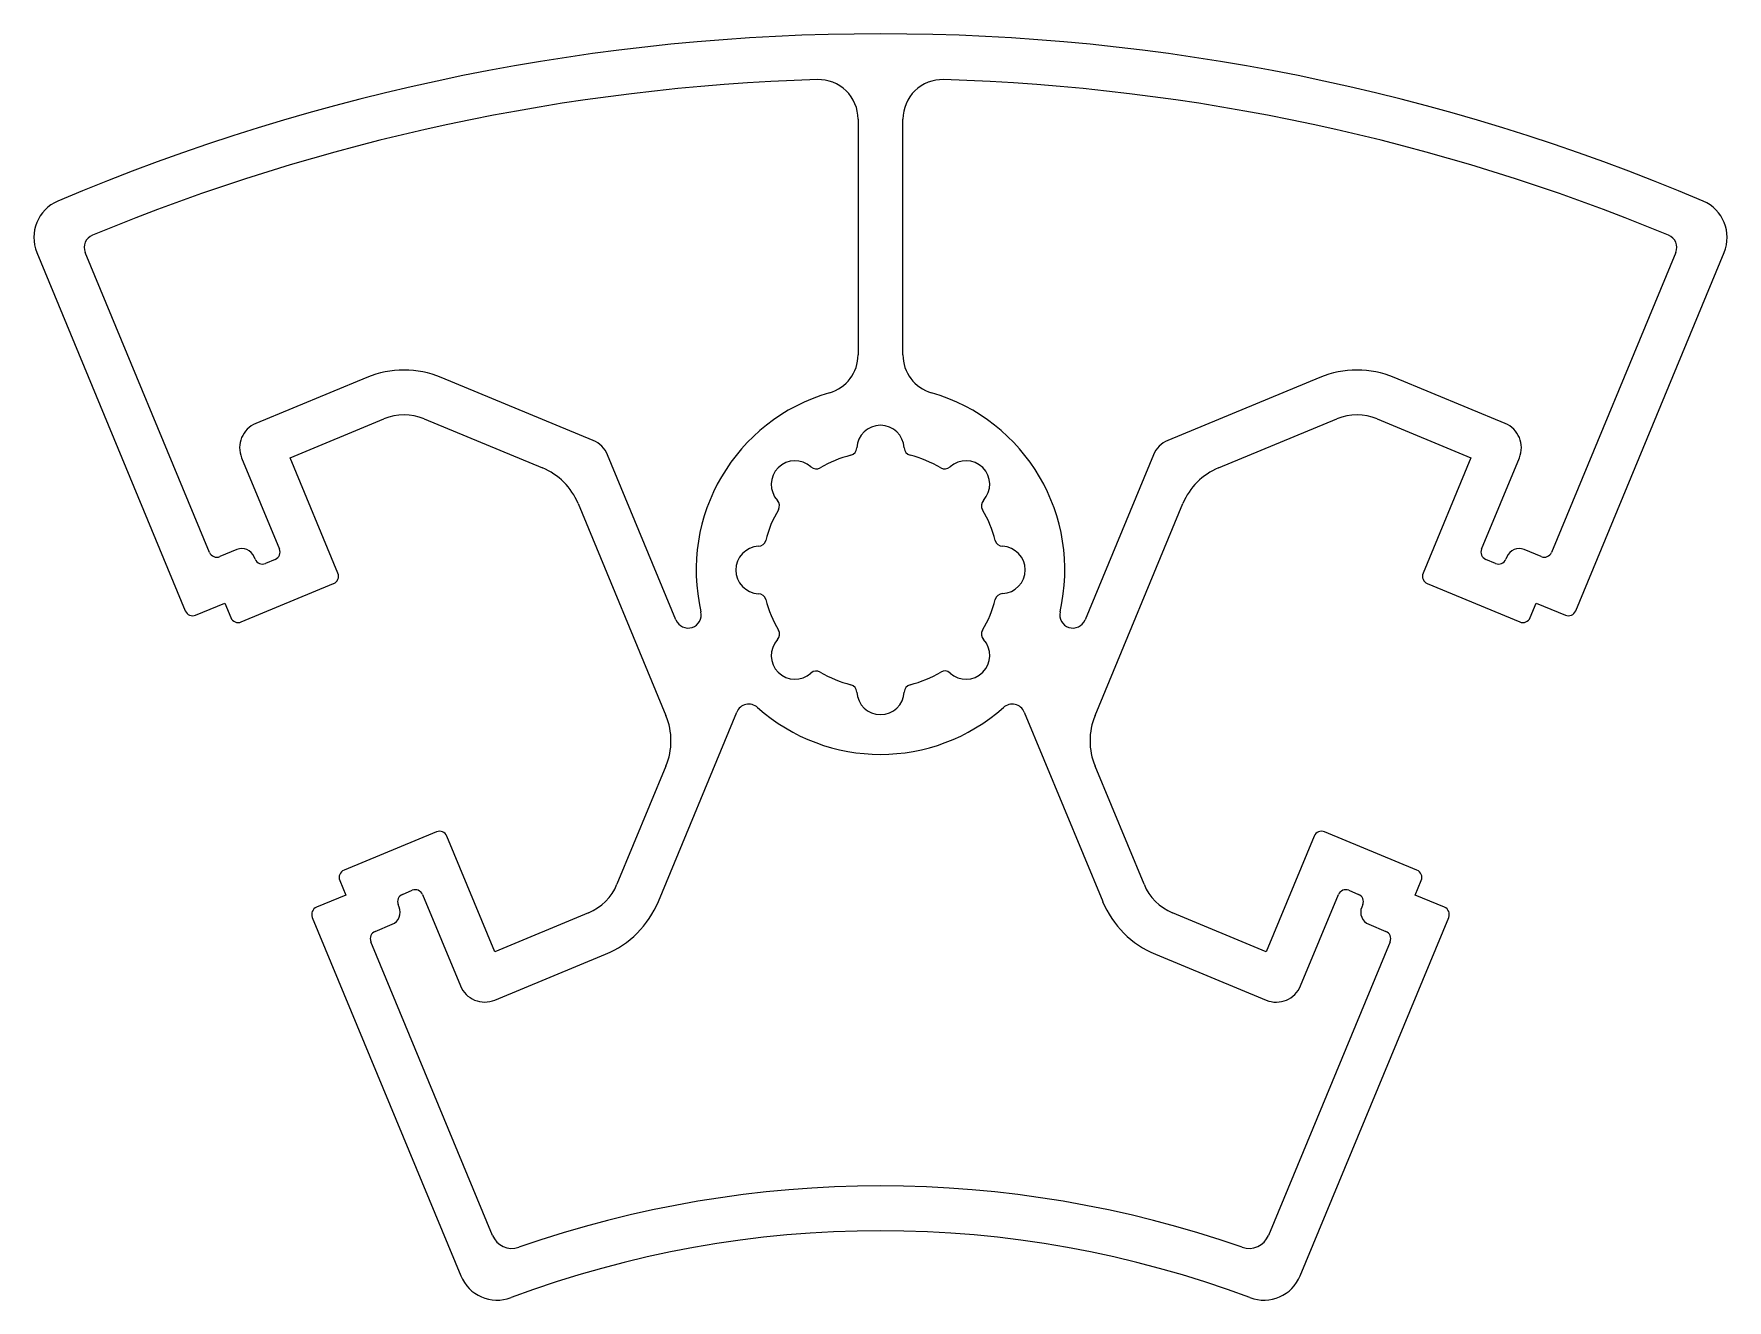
# Model space of a CAD drawing. Extents: x 779.5 to 843.8, y 672.3 to 720.4.
import ezdxf

# ---------------------------------------------------------------- set-up
doc = ezdxf.new("R2010")
doc.units = 0
doc.layers.get('0').update_dxf_attribs({"linetype": 'CONTINUOUS'})

msp = doc.modelspace()

# ---------------------------------------------------------------- linework, layer by layer
for p, q in [((810.788, 717.138), (810.788, 708.187)), ((812.488, 708.187), (812.488, 717.138)), ((779.608, 712.071), (785.243, 698.466)), ((786.164, 700.687), (781.445, 712.078)), ((841.83, 712.078), (837.112, 700.687)), ((838.032, 698.466), (843.668, 712.071)), ((792.131, 707.326), (787.924, 705.583)), ((800.733, 704.936), (794.963, 707.326)), ((828.313, 707.326), (822.543, 704.936)), ((835.352, 705.583), (831.145, 707.326)), ((789.221, 704.281), (792.781, 705.756)), ((794.312, 705.756), (798.803, 703.895)), ((824.472, 703.895), (828.963, 705.756)), ((830.494, 705.756), (834.054, 704.281)), ((787.383, 704.277), (788.818, 700.812)), ((791.039, 699.892), (789.221, 704.281)), ((803.872, 698.123), (801.274, 704.395)), ((822.002, 704.395), (819.404, 698.123)), ((834.054, 704.281), (832.237, 699.892)), ((834.458, 700.812), (835.893, 704.277)), ((800.156, 702.542), (803.493, 694.488)), ((819.783, 694.488), (823.119, 702.542)), ((787.202, 700.793), (786.555, 700.525)), ((836.72, 700.525), (836.073, 700.793)), ((787.894, 700.43), (787.855, 700.522)), ((788.655, 700.42), (788.286, 700.267)), ((834.99, 700.267), (834.62, 700.42)), ((835.42, 700.522), (835.382, 700.43)), ((787.366, 698.046), (790.876, 699.5)), ((832.399, 699.5), (835.91, 698.046)), ((785.635, 698.304), (786.744, 698.763)), ((786.744, 698.763), (786.974, 698.209)), ((836.302, 698.209), (836.531, 698.763)), ((836.531, 698.763), (837.64, 698.304)), ((803.203, 687.433), (806.179, 694.617)), ((817.097, 694.617), (820.073, 687.433)), ((803.493, 692.574), (801.632, 688.083)), ((821.643, 688.083), (819.783, 692.574)), ((794.78, 690.077), (791.269, 688.623)), ((796.99, 685.526), (795.172, 689.914)), ((828.104, 689.914), (826.286, 685.526)), ((832.006, 688.623), (828.496, 690.077)), ((791.107, 688.231), (791.336, 687.676)), ((831.939, 687.676), (832.169, 688.231)), ((791.336, 687.676), (790.228, 687.217)), ((793.366, 687.218), (793.328, 687.311)), ((793.49, 687.703), (793.86, 687.856)), ((794.252, 687.693), (795.687, 684.229)), ((827.589, 684.229), (829.024, 687.693)), ((829.416, 687.856), (829.785, 687.703)), ((829.948, 687.311), (829.909, 687.218)), ((833.048, 687.217), (831.939, 687.676)), ((790.065, 686.825), (795.7, 673.221)), ((800.55, 687.001), (796.99, 685.526)), ((826.286, 685.526), (822.726, 687.001)), ((827.575, 673.221), (833.21, 686.825)), ((792.449, 686.297), (793.096, 686.565)), ((830.18, 686.565), (830.827, 686.297)), ((796.905, 674.754), (792.286, 685.905)), ((796.993, 683.688), (801.201, 685.43)), ((822.075, 685.43), (826.282, 683.688)), ((830.989, 685.905), (826.37, 674.754))]:
    msp.add_line(p, q)
for centre, radius, start, end in [((811.638, 640.374), 80, 67.02253, 112.97745), ((811.638, 640.374), 78.3, 91.75346, 112.46623), ((809.288, 717.138), 1.5, 0, 91.75346), ((813.988, 717.138), 1.5, 88.24654, 180), ((811.638, 640.374), 78.3, 67.53377, 88.24654), ((780.994, 712.645), 1.5, 112.97745, 202.5), ((842.282, 712.645), 1.5, 337.49998, 67.02253), ((781.907, 712.269), 0.5, 112.46623, 202.49999), ((841.368, 712.269), 0.5, 337.50001, 67.53377), ((809.288, 708.187), 1.5, 286.04967, 359.99999), ((813.988, 708.187), 1.5, 180.00001, 253.95033), ((793.547, 703.908), 3.7, 67.49999, 112.49999), ((829.729, 703.908), 3.7, 67.50001, 112.50001), ((811.638, 700.018), 7, 106.04966, 193.13334), ((811.638, 700.018), 7, 346.86666, 73.95034), ((793.547, 703.908), 2, 67.49999, 112.49999), ((829.729, 703.908), 2, 67.49999, 112.49999), ((788.306, 704.66), 1, 112.5, 202.49998), ((811.637, 704.611), 0.9, 2.63865, 177.38476), ((834.969, 704.66), 1, 337.50002, 67.5), ((800.35, 704.012), 1, 22.49999, 67.49999), ((810.438, 704.666), 0.3, 284.47374, 357.38476), ((812.836, 704.666), 0.3, 182.63865, 255.54974), ((822.925, 704.012), 1, 112.50001, 157.50001), ((808.39, 703.265), 0.9, 47.63865, 222.38476), ((811.638, 700.018), 4.5, 104.47367, 120.54974), ((811.638, 700.018), 4.5, 59.47367, 75.54974), ((814.885, 703.267), 0.9, 317.63865, 132.38475), ((797.847, 701.585), 2.5, 22.49999, 67.49999), ((809.198, 704.152), 0.3, 227.68549, 300.56984), ((814.076, 704.153), 0.3, 239.47367, 312.38476), ((825.429, 701.585), 2.5, 112.49999, 157.49999), ((811.638, 700.018), 4.5, 149.47367, 165.54974), ((807.503, 702.456), 0.3, 329.47367, 42.38475), ((815.771, 702.458), 0.3, 137.63865, 210.54973), ((811.638, 700.018), 4.5, 14.47367, 30.54974), ((787.394, 700.331), 0.5, 22.49997, 112.49999), ((788.54, 700.698), 0.3, 292.49987, 22.49998), ((807.045, 700.017), 0.9, 92.63865, 267.38475), ((806.99, 701.216), 0.3, 272.6102, 345.50525), ((816.285, 701.218), 0.3, 194.47367, 267.38475), ((816.231, 700.019), 0.9, 272.63866, 87.38475), ((834.735, 700.698), 0.3, 157.50002, 247.50013), ((835.882, 700.331), 0.5, 67.50001, 157.50003), ((786.441, 700.802), 0.3, 202.49999, 292.49999), ((788.171, 700.544), 0.3, 202.49997, 292.49987), ((835.105, 700.544), 0.3, 247.50013, 337.50003), ((836.835, 700.802), 0.3, 247.50001, 337.50001), ((790.762, 699.778), 0.3, 292.49999, 22.49999), ((832.514, 699.778), 0.3, 157.49999, 247.49999), ((806.99, 698.819), 0.3, 14.47367, 87.38475), ((811.638, 700.018), 4.5, 194.47367, 210.54974), ((811.638, 700.018), 4.5, 329.47367, 345.54974), ((816.286, 698.821), 0.3, 92.63865, 165.54974), ((785.521, 698.581), 0.3, 202.49998, 292.49999), ((787.251, 698.323), 0.3, 202.49998, 292.49999), ((804.334, 698.314), 0.5, 202.49999, 13.13334), ((818.942, 698.314), 0.5, 166.86666, 337.50001), ((836.025, 698.323), 0.3, 247.49999, 337.49999), ((837.755, 698.581), 0.3, 247.49999, 337.49999), ((807.504, 697.579), 0.3, 317.63865, 30.54974), ((815.772, 697.58), 0.3, 149.47367, 222.38476), ((808.391, 696.77), 0.9, 137.63865, 312.38476), ((814.886, 696.771), 0.9, 227.63865, 42.38475), ((809.2, 695.884), 0.3, 59.47367, 132.38475), ((811.638, 700.018), 4.5, 239.47367, 255.54973), ((810.44, 695.37), 0.3, 2.63865, 75.54974), ((812.837, 695.371), 0.3, 104.47367, 177.38475), ((811.638, 700.018), 4.5, 284.47367, 300.54973), ((814.078, 695.885), 0.3, 47.63865, 120.54974), ((811.639, 695.425), 0.9, 182.63865, 357.38476), ((801.183, 693.531), 2.5, 337.49999, 22.49999), ((806.641, 694.425), 0.5, 48.21979, 157.50001), ((811.638, 700.018), 7, 228.21979, 311.78021), ((816.635, 694.425), 0.5, 22.5, 131.78021), ((822.092, 693.531), 2.5, 157.49999, 202.49998), ((794.895, 689.8), 0.3, 22.49999, 112.49999), ((828.381, 689.8), 0.3, 67.49999, 157.49999), ((791.384, 688.345), 0.3, 112.49999, 202.49998), ((831.892, 688.345), 0.3, 337.49999, 67.49999), ((799.785, 688.849), 2, 292.49999, 337.49999), ((823.491, 688.849), 2, 202.49998, 247.49999), ((793.605, 687.425), 0.3, 112.49996, 202.50007), ((793.975, 687.578), 0.3, 22.5, 112.49996), ((799.785, 688.849), 3.7, 292.49999, 337.49999), ((823.491, 688.849), 3.7, 202.49998, 247.49999), ((829.301, 687.578), 0.3, 67.50004, 157.5), ((829.67, 687.425), 0.3, 337.49993, 67.50004), ((790.342, 686.94), 0.3, 112.49999, 202.49998), ((792.904, 687.027), 0.5, 292.50005, 22.50007), ((830.371, 687.027), 0.5, 157.49993, 247.49995), ((832.933, 686.94), 0.3, 337.49999, 67.49999), ((792.564, 686.02), 0.3, 112.50005, 202.49999), ((830.712, 686.02), 0.3, 337.50001, 67.49995), ((796.611, 684.611), 1, 202.5, 292.5), ((826.665, 684.611), 1, 247.5, 337.5), ((811.638, 634.93), 41.7, 70.77627, 109.22371), ((797.644, 675.061), 0.8, 202.49998, 289.22392), ((811.638, 634.93), 40, 69.47316, 110.52682), ((825.631, 675.061), 0.8, 250.77572, 337.50002), ((797.086, 673.795), 1.5, 202.49999, 290.52682), ((826.19, 673.795), 1.5, 249.47316, 337.49999)]:
    msp.add_arc(centre, radius, start, end)
at = {"color": 7, "linetype": 'CONTINUOUS'}
msp.add_arc((816.43, 693.613), 1, 126.71235, 126.80307, dxfattribs=at)

doc.saveas('drawing.dxf')
